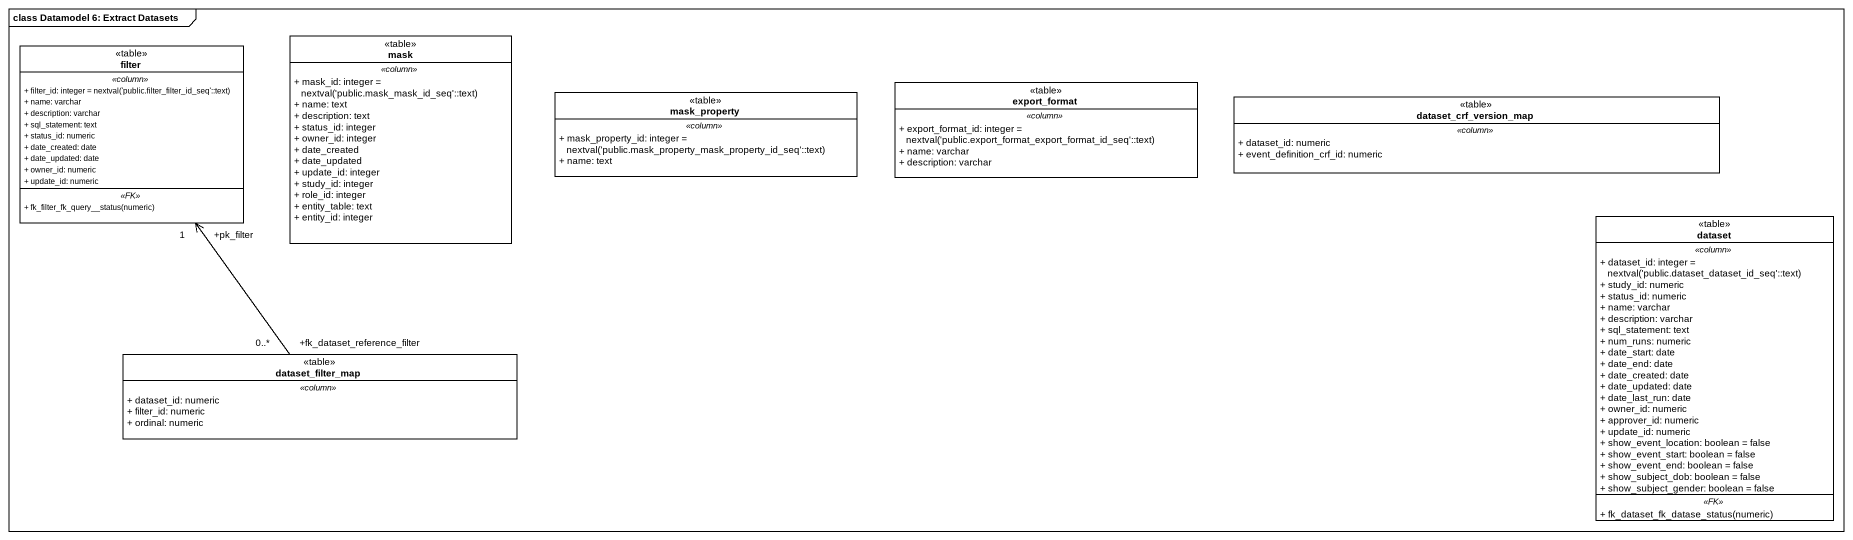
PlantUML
@startuml
mainframe class Datamodel 6: Extract Datasets
hide circle
hide empty members
skinparam classAttributeIconSize 0
class filter <<table>> {
  .. <<column>> ..
  {field} + filter_id: integer = nextval('public.filter_filter_id_seq'::text)
  + name: varchar
  + description: varchar
  + sql_statement: text
  + status_id: numeric
  + date_created: date
  + date_updated: date
  + owner_id: numeric
  + update_id: numeric
  .. <<FK>> ..
  + fk_filter_fk_query__status(numeric)
}
class mask <<table>> {
  .. <<column>> ..
  {field} + mask_id: integer = nextval('public.mask_mask_id_seq'::text)
  + name: text
  + description: text
  + status_id: integer
  + owner_id: integer
  + date_created
  + date_updated
  + update_id: integer
  + study_id: integer
  + role_id: integer
  + entity_table: text
  + entity_id: integer
}
class mask_property <<table>> {
  .. <<column>> ..
  {field} + mask_property_id: integer = nextval('public.mask_property_mask_property_id_seq'::text)
  + name: text
}
class export_format <<table>> {
  .. <<column>> ..
  {field} + export_format_id: integer = nextval('public.export_format_export_format_id_seq'::text)
  + name: varchar
  + description: varchar
}
class dataset_crf_version_map <<table>> {
  .. <<column>> ..
  + dataset_id: numeric
  + event_definition_crf_id: numeric
}
class dataset <<table>> {
  .. <<column>> ..
  {field} + dataset_id: integer = nextval('public.dataset_dataset_id_seq'::text)
  + study_id: numeric
  + status_id: numeric
  + name: varchar
  + description: varchar
  + sql_statement: text
  + num_runs: numeric
  + date_start: date
  + date_end: date
  + date_created: date
  + date_updated: date
  + date_last_run: date
  + owner_id: numeric
  + approver_id: numeric
  + update_id: numeric
  + show_event_location: boolean = false
  + show_event_start: boolean = false
  + show_event_end: boolean = false
  + show_subject_dob: boolean = false
  + show_subject_gender: boolean = false
  .. <<FK>> ..
  + fk_dataset_fk_datase_status(numeric)
}
class dataset_filter_map <<table>> {
  .. <<column>> ..
  + dataset_id: numeric
  + filter_id: numeric
  + ordinal: numeric
}
dataset_filter_map "+fk_dataset_reference_filter\n0..*" -up-> "+pk_filter\n1" filter
@enduml
